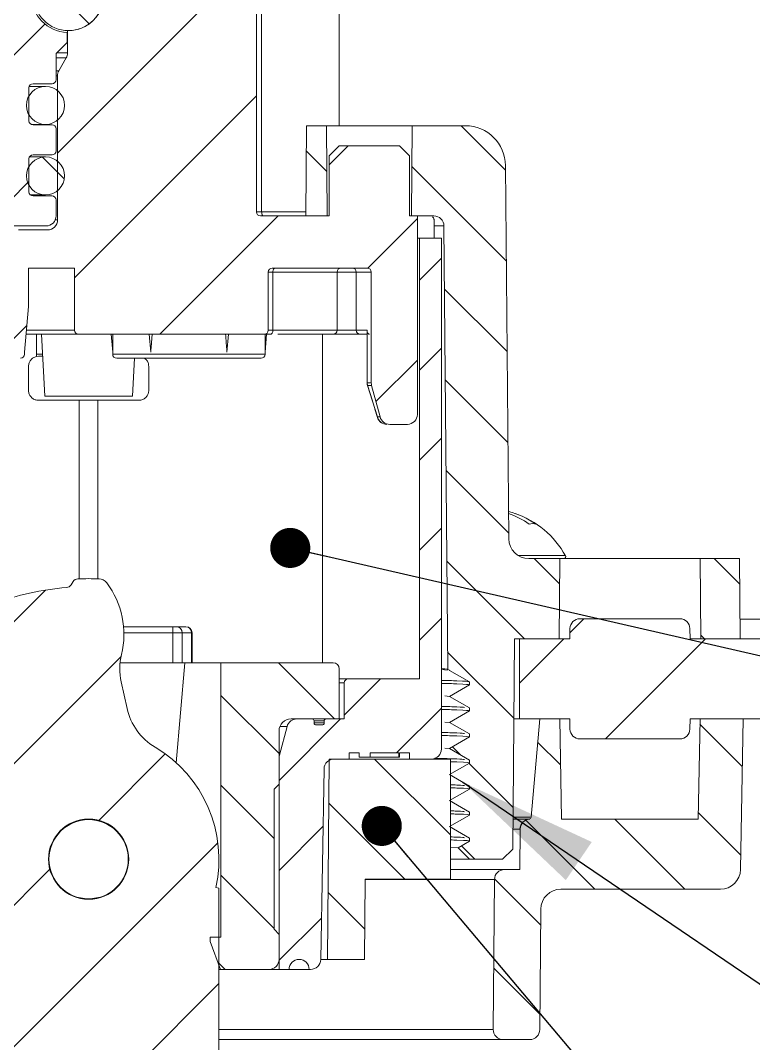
# Model space of a CAD drawing. Extents: x 14808 to 20058, y -13198 to -11680.
# Drawn here: x 16010.3 to 16028.58, y -11797.63 to -11772.1 of the extents above; entities that cross this region are included whole.
import ezdxf

# ---------------------------------------------------------------- set-up
doc = ezdxf.new("R2010")
doc.units = 0
doc.header["$LTSCALE"] = 7
doc.header["$MEASUREMENT"] = 0
doc.layers.get('0').update_dxf_attribs({"color": 2, "linetype": 'CONTINUOUS'})
doc.layers.add('D', color=2, linetype='CONTINUOUS')
doc.styles.add('GHS', font='romans', dxfattribs={"bigfont": 'ghs'})
doc.dimstyles.new('STANDARD$7', dxfattribs={"dimtxt": 3.5, "dimasz": 3, "dimexe": 1, "dimexo": 0.0625, "dimgap": 1, "dimtad": 1, "dimdec": 4, "dimzin": 0, "dimdsep": 46, "dimtxsty": 'GHS', "dimcen": 1, "dimclrt": 2, "dimadec": 0, "dimazin": 0, "dimtfac": 1, "dimtdec": 4, "dimtofl": 0, "dimtmove": 0, "dimatfit": 3, "dimfxl": 1, "dimtolj": 1, "dimtzin": 0, "dimarcsym": 0})
pattern_1 = [(45, (16720.3308, -10026.8604), (-1.767767, 1.767767), [])]
pattern_2 = [(135, (16193.3224, -11136.2953), (-1.122532, -1.122532), [])]

msp = doc.modelspace()

# ---------------------------------------------------------------- hatches: boundary and pattern name
at = {"linetype": 'Continuous', "lineweight": 0}
h = msp.add_hatch(dxfattribs=at)
h.set_pattern_fill('ANSI31', color=2, scale=20, style=0)
h.set_pattern_definition(pattern_1)
edge = h.paths.add_edge_path(flags=0)
edge.add_line((16027, -11789.533), (16032.348, -11789.533))
edge.add_ellipse((16032.348, -11777.033), major_axis=(12.5, 0), ratio=0.999976, start_angle=270, end_angle=359)
edge.add_line((16044.846, -11777.252), (16045.679, -11729.533))
edge.add_line((16045.679, -11729.533), (16044.179, -11729.533))
edge.add_line((16044.179, -11729.533), (16043.347, -11777.217))
edge.add_ellipse((16032.848, -11777.033), major_axis=(-10.5, 0), ratio=0.999976, start_angle=90, end_angle=179, ccw=False)
edge.add_line((16032.848, -11787.533), (16027, -11787.533))
edge.add_line((16027, -11787.533), (16026.996, -11787.279))
edge.add_arc((16026.746, -11787.283), 0.25, 1, 90)
edge.add_line((16026.746, -11787.033), (16024.255, -11787.033))
edge.add_arc((16024.255, -11787.283), 0.25, 90, 179)
edge.add_line((16024.005, -11787.279), (16024, -11787.533))
edge.add_line((16024, -11787.533), (16022.75, -11787.533))
edge.add_line((16022.75, -11787.533), (16022.75, -11789.533))
edge.add_line((16022.75, -11789.533), (16024, -11789.533))
edge.add_line((16024, -11789.533), (16024.005, -11789.788))
edge.add_arc((16024.255, -11789.783), 0.25, 181, 270)
edge.add_line((16024.255, -11790.033), (16026.746, -11790.033))
edge.add_arc((16026.746, -11789.783), 0.25, 270, 359)
edge.add_line((16026.996, -11789.788), (16027, -11789.533))
h = msp.add_hatch(dxfattribs=at)
h.set_pattern_fill('ANSI31', color=2, scale=20, style=0)
h.set_pattern_definition(pattern_1)
edge = h.paths.add_edge_path(flags=0)
edge.add_line((16011.463, -11770.558), (16011.463, -11768.958))
edge.add_arc((16011.3, -11768.768), 0.25, 310.5416, 360)
edge.add_line((16011.55, -11768.768), (16011.55, -11754.533))
edge.add_arc((16008.5, -11754.533), 3.05, 0, 90)
edge.add_ellipse((16008.5, -11754.533), major_axis=(32.821, 0), ratio=0.092929, start_angle=90, end_angle=111.4496)
edge.add_spline(control_points=[(15996.498, -11751.695), (15996.488, -11751.695), (15996.477, -11751.697), (15996.466, -11751.701), (15996.456, -11751.706), (15996.447, -11751.711), (15996.438, -11751.718), (15996.429, -11751.726), (15996.422, -11751.735), (15996.416, -11751.745), (15996.409, -11751.755), (15996.404, -11751.767), (15996.401, -11751.779), (15996.399, -11751.788), (15996.398, -11751.797), (15996.398, -11751.806)], knot_values=[0, 0, 0, 0, 0.000066, 0.000066, 0.000066, 0.000132, 0.000132, 0.000132, 0.000201, 0.000201, 0.000201, 0.000275, 0.000275, 0.000275, 0.00033, 0.00033, 0.00033, 0.00033], weights=[1, 1, 1, 1, 1, 1, 1, 1, 1, 1, 1, 1, 1, 1, 1, 1], degree=3, periodic=0)
edge.add_line((15996.398, -11751.806), (15996.398, -11752.315))
edge.add_spline(control_points=[(15996.398, -11752.315), (15996.398, -11752.325), (15996.397, -11752.336), (15996.394, -11752.346), (15996.391, -11752.359), (15996.386, -11752.371), (15996.379, -11752.382), (15996.373, -11752.392), (15996.365, -11752.401), (15996.356, -11752.408), (15996.348, -11752.415), (15996.339, -11752.421), (15996.329, -11752.425), (15996.319, -11752.429), (15996.308, -11752.432), (15996.298, -11752.432)], knot_values=[0.000333, 0.000333, 0.000333, 0.000333, 0.000398, 0.000398, 0.000398, 0.000477, 0.000477, 0.000477, 0.000547, 0.000547, 0.000547, 0.000612, 0.000612, 0.000612, 0.000677, 0.000677, 0.000677, 0.000677], weights=[1, 1, 1, 1, 1, 1, 1, 1, 1, 1, 1, 1, 1, 1, 1, 1], degree=3, periodic=0)
edge.add_ellipse((16008.5, -11754.533), major_axis=(25.692, 0), ratio=0.092929, start_angle=118.3576, end_angle=120.8046)
edge.add_spline(control_points=[(15995.343, -11752.483), (15995.342, -11752.483), (15995.341, -11752.483), (15995.339, -11752.483), (15995.329, -11752.483), (15995.319, -11752.481), (15995.309, -11752.478), (15995.298, -11752.473), (15995.287, -11752.467), (15995.278, -11752.458), (15995.268, -11752.449), (15995.26, -11752.437), (15995.254, -11752.424), (15995.248, -11752.411), (15995.244, -11752.396), (15995.243, -11752.381), (15995.243, -11752.378), (15995.243, -11752.375), (15995.243, -11752.372)], knot_values=[0, 0, 0, 0, 0.00004, 0.00004, 0.00004, 0.000071, 0.000071, 0.000071, 0.000145, 0.000145, 0.000145, 0.000231, 0.000231, 0.000231, 0.000321, 0.000321, 0.000321, 0.000339, 0.000339, 0.000339, 0.000339], weights=[1, 1, 1, 1, 1, 1, 1, 1, 1, 1, 1, 1, 1, 1, 1, 1, 1, 1, 1], degree=3, periodic=0)
edge.add_line((15995.243, -11752.372), (15995.243, -11751.853))
edge.add_spline(control_points=[(15995.243, -11751.853), (15995.243, -11751.849), (15995.243, -11751.846), (15995.243, -11751.842), (15995.241, -11751.828), (15995.238, -11751.815), (15995.232, -11751.803), (15995.226, -11751.791), (15995.218, -11751.78), (15995.209, -11751.772), (15995.2, -11751.764), (15995.19, -11751.758), (15995.18, -11751.754), (15995.17, -11751.75), (15995.159, -11751.748), (15995.149, -11751.747), (15995.147, -11751.747), (15995.145, -11751.747), (15995.143, -11751.747)], knot_values=[0.000335, 0.000335, 0.000335, 0.000335, 0.000357, 0.000357, 0.000357, 0.000439, 0.000439, 0.000439, 0.000515, 0.000515, 0.000515, 0.000584, 0.000584, 0.000584, 0.000648, 0.000648, 0.000648, 0.000659, 0.000659, 0.000659, 0.000659], weights=[1, 1, 1, 1, 1, 1, 1, 1, 1, 1, 1, 1, 1, 1, 1, 1, 1, 1, 1], degree=3, periodic=0)
edge.add_ellipse((16008.5, -11754.533), major_axis=(32.821, 0), ratio=0.092929, start_angle=114.0162, end_angle=115.5612)
edge.add_spline(control_points=[(15994.339, -11751.782), (15994.328, -11751.782), (15994.318, -11751.785), (15994.308, -11751.789), (15994.298, -11751.793), (15994.288, -11751.799), (15994.28, -11751.806), (15994.271, -11751.813), (15994.264, -11751.822), (15994.258, -11751.832), (15994.251, -11751.843), (15994.246, -11751.855), (15994.243, -11751.867), (15994.24, -11751.877), (15994.239, -11751.887), (15994.239, -11751.898)], knot_values=[0, 0, 0, 0, 0.000065, 0.000065, 0.000065, 0.000129, 0.000129, 0.000129, 0.000198, 0.000198, 0.000198, 0.000274, 0.000274, 0.000274, 0.000337, 0.000337, 0.000337, 0.000337], weights=[1, 1, 1, 1, 1, 1, 1, 1, 1, 1, 1, 1, 1, 1, 1, 1], degree=3, periodic=0)
edge.add_line((15994.239, -11751.898), (15994.239, -11752.428))
edge.add_spline(control_points=[(15994.239, -11752.428), (15994.239, -11752.441), (15994.237, -11752.454), (15994.234, -11752.466), (15994.23, -11752.479), (15994.224, -11752.492), (15994.217, -11752.503), (15994.211, -11752.513), (15994.203, -11752.522), (15994.195, -11752.529), (15994.187, -11752.536), (15994.178, -11752.542), (15994.169, -11752.546), (15994.159, -11752.55), (15994.149, -11752.553), (15994.138, -11752.554)], knot_values=[0.000341, 0.000341, 0.000341, 0.000341, 0.000418, 0.000418, 0.000418, 0.000501, 0.000501, 0.000501, 0.000571, 0.000571, 0.000571, 0.000634, 0.000634, 0.000634, 0.000697, 0.000697, 0.000697, 0.000697], weights=[1, 1, 1, 1, 1, 1, 1, 1, 1, 1, 1, 1, 1, 1, 1, 1], degree=3, periodic=0)
edge.add_ellipse((16008.5, -11754.533), major_axis=(25.692, 0), ratio=0.092929, start_angle=123.9882, end_angle=126.5954)
edge.add_spline(control_points=[(15993.184, -11752.617), (15993.179, -11752.617), (15993.173, -11752.617), (15993.168, -11752.616), (15993.158, -11752.615), (15993.147, -11752.611), (15993.138, -11752.606), (15993.129, -11752.601), (15993.121, -11752.594), (15993.114, -11752.586), (15993.106, -11752.577), (15993.099, -11752.566), (15993.094, -11752.554), (15993.088, -11752.539), (15993.084, -11752.522), (15993.084, -11752.505), (15993.084, -11752.504), (15993.084, -11752.502), (15993.084, -11752.5)], knot_values=[0, 0, 0, 0, 0.000033, 0.000033, 0.000033, 0.000096, 0.000096, 0.000096, 0.000159, 0.000159, 0.000159, 0.000235, 0.000235, 0.000235, 0.000337, 0.000337, 0.000337, 0.000348, 0.000348, 0.000348, 0.000348], weights=[1, 1, 1, 1, 1, 1, 1, 1, 1, 1, 1, 1, 1, 1, 1, 1, 1, 1, 1], degree=3, periodic=0)
edge.add_line((15993.084, -11752.5), (15993.084, -11751.955))
edge.add_spline(control_points=[(15993.084, -11751.955), (15993.084, -11751.951), (15993.084, -11751.948), (15993.083, -11751.945), (15993.082, -11751.93), (15993.079, -11751.916), (15993.072, -11751.902), (15993.066, -11751.89), (15993.058, -11751.879), (15993.048, -11751.869), (15993.039, -11751.862), (15993.029, -11751.855), (15993.018, -11751.851), (15993.008, -11751.848), (15992.998, -11751.846), (15992.987, -11751.846), (15992.986, -11751.846), (15992.985, -11751.846), (15992.983, -11751.846)], knot_values=[0.000343, 0.000343, 0.000343, 0.000343, 0.000362, 0.000362, 0.000362, 0.000451, 0.000451, 0.000451, 0.000533, 0.000533, 0.000533, 0.000603, 0.000603, 0.000603, 0.000639, 0.000639, 0.000639, 0.000674, 0.000674, 0.000674, 0.000674], weights=[1, 1, 1, 1, 1, 1, 1, 1, 1, 1, 1, 1, 1, 1, 1, 1, 1, 1, 1], degree=3, periodic=0)
edge.add_ellipse((16008.5, -11754.533), major_axis=(32.821, 0), ratio=0.092929, start_angle=118.2154, end_angle=119.5167)
edge.add_spline(control_points=[(15992.33, -11751.879), (15992.304, -11751.881), (15992.278, -11751.887), (15992.253, -11751.897), (15992.229, -11751.908), (15992.206, -11751.922), (15992.186, -11751.939), (15992.165, -11751.958), (15992.146, -11751.98), (15992.131, -11752.004), (15992.113, -11752.032), (15992.1, -11752.062), (15992.092, -11752.093), (15992.084, -11752.123), (15992.079, -11752.155), (15992.079, -11752.186)], knot_values=[0, 0, 0, 0, 0.000159, 0.000159, 0.000159, 0.000317, 0.000317, 0.000317, 0.000487, 0.000487, 0.000487, 0.000681, 0.000681, 0.000681, 0.000868, 0.000868, 0.000868, 0.000868], weights=[1, 1, 1, 1, 1, 1, 1, 1, 1, 1, 1, 1, 1, 1, 1, 1], degree=3, periodic=0)
edge.add_line((15992.079, -11752.186), (15992.079, -11753.677))
edge.add_ellipse((16006.869, -11754.533), major_axis=(-17.449, 0), ratio=0.092522, start_angle=264.966, end_angle=327.9523, ccw=False)
edge.add_arc((16008.401, -11754.533), 1.608, -9.6474, 90.0309, ccw=False)
edge.add_line((16009.986, -11754.803), (16010.025, -11777.233))
edge.add_line((16010.025, -11777.233), (16010.938, -11777.233))
edge.add_arc((16010.938, -11776.983), 0.25, 270, 360)
edge.add_line((16011.188, -11776.983), (16011.188, -11776.583))
edge.add_arc((16011.088, -11776.583), 0.1, 0, 90)
edge.add_line((16011.088, -11776.483), (16010.613, -11776.483))
edge.add_arc((16010.613, -11776.383), 0.1, 180, 270, ccw=False)
edge.add_line((16010.513, -11776.383), (16010.513, -11775.558))
edge.add_arc((16010.613, -11775.558), 0.1, 90, 180, ccw=False)
edge.add_line((16010.613, -11775.458), (16011.088, -11775.458))
edge.add_arc((16011.088, -11775.358), 0.1, 270, 360)
edge.add_line((16011.188, -11775.358), (16011.188, -11774.808))
edge.add_arc((16011.088, -11774.808), 0.1, 0, 90)
edge.add_line((16011.088, -11774.708), (16010.613, -11774.708))
edge.add_arc((16010.613, -11774.608), 0.1, 180, 270, ccw=False)
edge.add_line((16010.513, -11774.608), (16010.513, -11773.783))
edge.add_arc((16010.613, -11773.783), 0.1, 90, 180, ccw=False)
edge.add_line((16010.613, -11773.683), (16011.088, -11773.683))
edge.add_arc((16011.088, -11773.583), 0.1, 270, 360)
edge.add_line((16011.188, -11773.583), (16011.188, -11772.933))
edge.add_line((16011.188, -11772.933), (16011.463, -11772.658))
edge.add_line((16011.463, -11772.658), (16011.463, -11772.408))
edge.add_arc((16011.501, -11771.483), 0.926, 92.3705, 267.6295, ccw=False)
h = msp.add_hatch(dxfattribs=at)
h.set_pattern_fill('ANSI31', color=2, scale=20, style=0)
h.set_pattern_definition(pattern_1)
edge = h.paths.add_edge_path(flags=0)
edge.add_line((16010.975, -11777.333), (16010.25, -11777.333))
edge.add_arc((16010.25, -11777.583), 0.25, 90, 180)
edge.add_line((16010, -11777.583), (16010, -11780.433))
edge.add_arc((16010.1, -11780.433), 0.1, 180, 270)
edge.add_line((16010.1, -11780.533), (16010.3, -11780.533))
edge.add_arc((16010.3, -11780.433), 0.1, 270, 360)
edge.add_line((16010.4, -11780.433), (16010.4, -11780.383))
edge.add_line((16010.4, -11780.383), (16010.5, -11779.24))
edge.add_line((16010.5, -11779.24), (16010.5, -11778.283))
edge.add_line((16010.5, -11778.283), (16011.65, -11778.283))
edge.add_line((16011.65, -11778.283), (16011.65, -11779.833))
edge.add_arc((16011.75, -11779.833), 0.1, 180, 270)
edge.add_line((16011.75, -11779.933), (16016.38, -11779.933))
edge.add_arc((16016.38, -11779.833), 0.1, 270, 360)
edge.add_line((16016.48, -11779.833), (16016.48, -11778.383))
edge.add_arc((16016.58, -11778.383), 0.1, 90, 180, ccw=False)
edge.add_line((16016.58, -11778.283), (16018.95, -11778.283))
edge.add_arc((16018.95, -11778.383), 0.1, 0, 90, ccw=False)
edge.add_line((16019.05, -11778.383), (16019.05, -11781.15))
edge.add_arc((16019.3, -11781.15), 0.25, 180, 195)
edge.add_line((16019.059, -11781.215), (16019.269, -11781.998))
edge.add_arc((16019.51, -11781.933), 0.25, 195, 270)
edge.add_line((16019.51, -11782.183), (16019.951, -11782.183))
edge.add_arc((16019.95, -11781.933), 0.25, 270.0616, 360)
edge.add_line((16020.2, -11781.933), (16020.2, -11776.983))
edge.add_line((16020.2, -11776.983), (16020, -11776.983))
edge.add_line((16020, -11776.983), (16020, -11775.483))
edge.add_line((16020, -11775.483), (16019.75, -11775.233))
edge.add_line((16019.75, -11775.233), (16018.25, -11775.233))
edge.add_line((16018.25, -11775.233), (16018, -11775.483))
edge.add_line((16018, -11775.483), (16018, -11776.983))
edge.add_line((16018, -11776.983), (16016.287, -11776.983))
edge.add_arc((16016.287, -11776.883), 0.1, 180, 270, ccw=False)
edge.add_line((16016.187, -11776.883), (16016.187, -11769.733))
edge.add_arc((16015.937, -11769.733), 0.25, 0, 90)
edge.add_line((16015.937, -11769.483), (16011.725, -11769.483))
edge.add_arc((16011.725, -11769.733), 0.25, 90, 180)
edge.add_line((16011.475, -11769.733), (16011.475, -11770.609))
edge.add_arc((16011.5, -11771.483), 0.875, -91.6372, 91.6372, ccw=False)
edge.add_line((16011.475, -11772.358), (16011.475, -11772.916))
edge.add_arc((16011.225, -11772.916), 0.25, 330, 360, ccw=False)
edge.add_line((16011.442, -11773.041), (16011.259, -11773.358))
edge.add_arc((16011.475, -11773.483), 0.25, 150, 180)
edge.add_line((16011.225, -11773.483), (16011.225, -11777.083))
edge.add_arc((16010.975, -11777.083), 0.25, 270, 360, ccw=False)
h = msp.add_hatch(dxfattribs=at)
h.set_pattern_fill('ANSI31', color=2, scale=0.5, angle=90, style=0)
h.set_pattern_definition(pattern_2)
edge = h.paths.add_edge_path(flags=0)
edge.add_arc((16011.5, -11771.483), 0.875, 0, 360)
h = msp.add_hatch(dxfattribs=at)
h.set_pattern_fill('ANSI31', scale=0.5, angle=90, style=0)
h.set_pattern_definition(pattern_2)
h.paths.add_polyline_path([(16017.433, -11774.733), (16017.414, -11776.983), (16017.95, -11776.983), (16017.931, -11774.733)], flags=0)
h = msp.add_hatch(dxfattribs=at)
h.set_pattern_fill('ANSI31', color=2, scale=0.5, angle=90, style=0)
h.set_pattern_definition(pattern_2)
edge = h.paths.add_edge_path(flags=0)
edge.add_line((16021.002, -11790.271), (16021.5, -11790.558))
edge.add_line((16021.5, -11790.558), (16021.5, -11790.633))
edge.add_line((16021.5, -11790.633), (16021.002, -11790.921))
edge.add_line((16021.002, -11790.921), (16021.5, -11791.208))
edge.add_line((16021.5, -11791.208), (16021.5, -11791.283))
edge.add_line((16021.5, -11791.283), (16021.002, -11791.571))
edge.add_line((16021.002, -11791.571), (16021.5, -11791.858))
edge.add_line((16021.5, -11791.858), (16021.5, -11791.933))
edge.add_line((16021.5, -11791.933), (16021.002, -11792.221))
edge.add_line((16021.002, -11792.221), (16021.5, -11792.508))
edge.add_line((16021.5, -11792.508), (16021.5, -11792.583))
edge.add_line((16021.5, -11792.583), (16021.215, -11792.748))
edge.add_line((16021.215, -11792.748), (16021.5, -11793.033))
edge.add_line((16021.5, -11793.033), (16022.325, -11793.033))
edge.add_line((16022.325, -11793.033), (16022.58, -11792.783))
edge.add_line((16022.58, -11792.783), (16022.625, -11787.533))
edge.add_line((16022.625, -11787.533), (16023.733, -11787.533))
edge.add_line((16023.733, -11787.533), (16023.75, -11785.533))
edge.add_line((16023.75, -11785.533), (16022.979, -11785.533))
edge.add_arc((16022.979, -11785.033), 0.5, 180.5, 270, ccw=False)
edge.add_line((16022.479, -11785.038), (16022.397, -11775.725))
edge.add_arc((16021.397, -11775.733), 1, 0.5, 90)
edge.add_line((16021.397, -11774.733), (16020.07, -11774.733))
edge.add_line((16020.07, -11774.733), (16020.05, -11776.983))
edge.add_line((16020.05, -11776.983), (16020.613, -11776.983))
edge.add_arc((16020.613, -11777.233), 0.25, 0.5, 90, ccw=False)
edge.add_line((16020.863, -11777.231), (16020.959, -11788.296))
edge.add_line((16020.959, -11788.296), (16021, -11788.32))
edge.add_line((16021, -11788.32), (16021.002, -11788.321))
edge.add_line((16021.002, -11788.321), (16021.5, -11788.608))
edge.add_line((16021.5, -11788.608), (16021.5, -11788.683))
edge.add_line((16021.5, -11788.683), (16021.002, -11788.971))
edge.add_line((16021.002, -11788.971), (16021.5, -11789.258))
edge.add_line((16021.5, -11789.258), (16021.5, -11789.333))
edge.add_line((16021.5, -11789.333), (16021.002, -11789.621))
edge.add_line((16021.002, -11789.621), (16021.5, -11789.908))
edge.add_line((16021.5, -11789.908), (16021.5, -11789.983))
edge.add_line((16021.5, -11789.983), (16021.002, -11790.271))
h = msp.add_hatch(dxfattribs=at)
h.set_pattern_fill('ANSI31', scale=0.5, angle=90, style=0)
h.set_pattern_definition(pattern_2)
edge = h.paths.add_edge_path(flags=0)
edge.add_arc((16010.925, -11775.983), 0.475, 0, 360)
h = msp.add_hatch(dxfattribs=at)
h.set_pattern_fill('ANSI31', color=2, scale=0.5, style=0)
h.set_pattern_definition([(45, (16193.3224, -11136.2953), (-1.122532, 1.122532), [])])
edge = h.paths.add_edge_path(flags=0)
edge.add_line((16016.75, -11790.499), (16016.75, -11795.783))
edge.add_line((16016.75, -11795.783), (16017, -11795.783))
edge.add_arc((16017.25, -11795.783), 0.25, 0, 180, ccw=False)
edge.add_line((16017.5, -11795.783), (16017.538, -11795.783))
edge.add_arc((16017.538, -11795.533), 0.25, 270, 359)
edge.add_line((16017.788, -11795.538), (16017.871, -11790.779))
edge.add_arc((16018.121, -11790.783), 0.25, 90, 179, ccw=False)
edge.add_line((16018.121, -11790.533), (16018.5, -11790.533))
edge.add_line((16018.5, -11790.533), (16018.5, -11790.383))
edge.add_line((16018.5, -11790.383), (16018.75, -11790.383))
edge.add_line((16018.75, -11790.383), (16018.75, -11790.483))
edge.add_line((16018.75, -11790.483), (16019.02, -11790.483))
edge.add_line((16019.02, -11790.483), (16019.02, -11790.383))
edge.add_line((16019.02, -11790.383), (16019.736, -11790.383))
edge.add_line((16019.736, -11790.383), (16019.736, -11790.483))
edge.add_line((16019.736, -11790.483), (16019.75, -11790.483))
edge.add_line((16019.75, -11790.483), (16019.75, -11790.383))
edge.add_line((16019.75, -11790.383), (16020, -11790.383))
edge.add_line((16020, -11790.383), (16020, -11790.533))
edge.add_line((16020, -11790.533), (16020.55, -11790.533))
edge.add_arc((16020.55, -11790.283), 0.25, 270, 360)
edge.add_line((16020.8, -11790.283), (16020.8, -11777.533))
edge.add_line((16020.8, -11777.533), (16020.25, -11777.533))
edge.add_line((16020.25, -11777.533), (16020.25, -11788.533))
edge.add_line((16020.25, -11788.533), (16018.475, -11788.533))
edge.add_arc((16018.475, -11788.633), 0.1, 90, 180)
edge.add_line((16018.375, -11788.633), (16018.375, -11789.533))
edge.add_line((16018.375, -11789.533), (16017.925, -11789.533))
edge.add_arc((16017.925, -11789.583), 0.05, 90, 180)
edge.add_line((16017.875, -11789.583), (16017.875, -11789.633))
edge.add_arc((16017.825, -11789.633), 0.05, 270, 360, ccw=False)
edge.add_line((16017.825, -11789.683), (16017.675, -11789.683))
edge.add_arc((16017.675, -11789.633), 0.05, 180, 270, ccw=False)
edge.add_line((16017.625, -11789.633), (16017.625, -11789.583))
edge.add_arc((16017.575, -11789.583), 0.05, 0, 90)
edge.add_line((16017.575, -11789.533), (16017.192, -11789.533))
edge.add_arc((16017.192, -11789.783), 0.25, 90, 165)
edge.add_line((16016.951, -11789.719), (16016.759, -11790.435))
edge.add_arc((16017, -11790.499), 0.25, 165, 180)
h = msp.add_hatch(dxfattribs=at)
h.set_pattern_fill('ANSI31', color=2, scale=0.5, angle=90, style=0)
h.set_pattern_definition(pattern_2)
h.paths.add_polyline_path([(16027.268, -11787.533), (16028.25, -11787.533), (16028.233, -11785.533), (16027.25, -11785.533)], flags=0)
h = msp.add_hatch(dxfattribs=at)
h.set_pattern_fill('ANSI31', color=2, scale=20, style=0)
h.set_pattern_definition(pattern_1)
edge = h.paths.add_edge_path(flags=0)
edge.add_line((16009.871, -11798.413), (16009.53, -11798.754))
edge.add_arc((16009.6, -11798.825), 0.1, 135, 180)
edge.add_line((16009.5, -11798.825), (16009.5, -11799.183))
edge.add_arc((16009.6, -11799.183), 0.1, 180, 270)
edge.add_line((16009.6, -11799.283), (16009.75, -11799.283))
edge.add_line((16009.75, -11799.283), (16009.75, -11805.033))
edge.add_arc((16010, -11805.033), 0.25, 180, 270)
edge.add_line((16010, -11805.283), (16010.875, -11805.283))
edge.add_line((16010.875, -11805.283), (16011.175, -11804.164))
edge.add_line((16011.175, -11804.164), (16011.175, -11799.572))
edge.add_arc((16011.675, -11799.572), 0.5, 120, 180, ccw=False)
edge.add_line((16011.425, -11799.139), (16011.75, -11798.951))
edge.add_arc((16012, -11799.384), 0.5, 60, 120, ccw=False)
edge.add_line((16012.25, -11798.951), (16012.575, -11799.139))
edge.add_arc((16012.325, -11799.572), 0.5, 0, 60, ccw=False)
edge.add_line((16012.825, -11799.572), (16012.825, -11804.164))
edge.add_line((16012.825, -11804.164), (16013.125, -11805.283))
edge.add_line((16013.125, -11805.283), (16014, -11805.283))
edge.add_arc((16014, -11805.033), 0.25, 270, 360)
edge.add_line((16014.25, -11805.033), (16014.25, -11799.283))
edge.add_line((16014.25, -11799.283), (16015.1, -11799.283))
edge.add_arc((16015.1, -11799.133), 0.15, 270, 360)
edge.add_line((16015.25, -11799.133), (16015.25, -11793.754))
edge.add_line((16015.25, -11793.754), (16015.173, -11793.737))
edge.add_arc((16012, -11793.033), 3.25, 347.501, 419.3264)
edge.add_arc((16014.424, -11788.948), 1.5, 192.5, 239.3264, ccw=False)
edge.add_line((16012.959, -11789.273), (16012.812, -11788.609))
edge.add_arc((16014.276, -11788.284), 1.5, 166.2084, 192.5, ccw=False)
edge.add_arc((16010.756, -11787.42), 2.125, 346.2084, 397.1243)
edge.add_arc((16012.251, -11786.288), 0.25, 37.1243, 87.8735)
edge.add_arc((16012, -11793.033), 7, 87.8735, 92.1937)
edge.add_arc((16011.738, -11786.188), 0.15, 92.1937, 147.5)
edge.add_line((16011.612, -11786.108), (16011.561, -11786.187))
edge.add_arc((16011.435, -11786.106), 0.15, 274.6687, 327.5, ccw=False)
edge.add_arc((16012, -11793.033), 6.8, 94.6687, 110.3313)
edge.add_arc((16009.586, -11786.516), 0.15, 237.5, 290.3313, ccw=False)
edge.add_line((16009.505, -11786.643), (16009.426, -11786.592))
edge.add_arc((16009.345, -11786.719), 0.15, 57.5, 112.8063)
edge.add_arc((16012, -11793.033), 7, 112.8063, 117.1265)
edge.add_arc((16008.923, -11787.026), 0.25, 117.1265, 167.8757)
edge.add_arc((16010.756, -11787.42), 2.125, 167.8757, 218.7916)
edge.add_arc((16007.93, -11789.691), 1.5, 12.5, 38.7916, ccw=False)
edge.add_line((16009.395, -11789.366), (16009.542, -11790.03))
edge.add_arc((16008.078, -11790.355), 1.5, -34.3264, 12.5, ccw=False)
edge.add_arc((16012, -11793.033), 3.25, 145.6736, 220.721)
edge.add_arc((16008.4, -11796.132), 1.5, 0, 40.721, ccw=False)
edge.add_line((16009.9, -11796.132), (16009.9, -11798.342))
edge.add_arc((16009.8, -11798.342), 0.1, 315, 360, ccw=False)
edge = h.paths.add_edge_path(flags=0)
edge.add_arc((16012, -11793.033), 1, 0, 360)
h = msp.add_hatch(dxfattribs=at)
h.set_pattern_fill('ANSI31', color=2, scale=0.5, angle=90, style=0)
h.set_pattern_definition(pattern_2)
edge = h.paths.add_edge_path(flags=0)
edge.add_line((16015.034, -11795.09), (16015.286, -11795.783))
edge.add_line((16015.286, -11795.783), (16016.5, -11795.783))
edge.add_arc((16016.5, -11795.533), 0.25, 270, 360)
edge.add_line((16016.75, -11795.533), (16016.75, -11794.908))
edge.add_line((16016.75, -11794.908), (16016.625, -11794.783))
edge.add_line((16016.625, -11794.783), (16016.625, -11791.283))
edge.add_line((16016.625, -11791.283), (16016.75, -11791.158))
edge.add_line((16016.75, -11791.158), (16016.75, -11789.833))
edge.add_arc((16017.05, -11789.833), 0.3, 90, 180, ccw=False)
edge.add_line((16017.05, -11789.533), (16018.25, -11789.533))
edge.add_line((16018.25, -11789.533), (16018.25, -11788.283))
edge.add_arc((16018.1, -11788.283), 0.15, 0, 90)
edge.add_line((16018.1, -11788.133), (16015.3, -11788.133))
edge.add_line((16015.3, -11788.133), (16015.3, -11794.982))
edge.add_line((16015.3, -11794.982), (16015.034, -11794.982))
edge.add_line((16015.034, -11794.982), (16015.034, -11795.09))
h = msp.add_hatch(dxfattribs=at)
h.set_pattern_fill('ANSI31', color=2, scale=0.5, angle=90, style=0)
h.set_pattern_definition(pattern_2)
edge = h.paths.add_edge_path(flags=0)
edge.add_line((16027.25, -11789.533), (16027.207, -11792.033))
edge.add_line((16027.207, -11792.033), (16023.794, -11792.033))
edge.add_line((16023.794, -11792.033), (16023.75, -11789.533))
edge.add_line((16023.75, -11789.533), (16023.25, -11789.533))
edge.add_line((16023.25, -11789.533), (16023.036, -11791.988))
edge.add_arc((16022.986, -11791.983), 0.05, 275.2881, 355, ccw=False)
edge.add_arc((16023.014, -11792.282), 0.25, 95.2881, 179.5)
edge.add_line((16022.764, -11792.28), (16022.755, -11793.292))
edge.add_line((16022.755, -11793.292), (16022.373, -11793.292))
edge.add_arc((16022.373, -11793.542), 0.25, 90, 179.5)
edge.add_line((16022.123, -11793.54), (16022.091, -11797.281))
edge.add_arc((16022.341, -11797.283), 0.25, 179.5, 270)
edge.add_line((16022.341, -11797.533), (16023.003, -11797.533))
edge.add_arc((16023.003, -11797.283), 0.25, 270, 359.5)
edge.add_line((16023.253, -11797.286), (16023.279, -11794.279))
edge.add_arc((16023.779, -11794.283), 0.5, 90, 179.5, ccw=False)
edge.add_line((16023.779, -11793.783), (16027.759, -11793.783))
edge.add_arc((16027.759, -11793.283), 0.5, 270, 359)
edge.add_line((16028.259, -11793.292), (16028.325, -11789.533))
edge.add_line((16028.325, -11789.533), (16027.25, -11789.533))
h = msp.add_hatch(dxfattribs=at)
h.set_pattern_fill('ANSI31', color=2, scale=0.5, angle=90, style=0)
h.set_pattern_definition(pattern_2)
h.paths.add_polyline_path([(16018, -11790.533), (16017.957, -11795.533), (16018.883, -11795.533), (16018.9, -11793.533), (16021.025, -11793.533), (16021.025, -11790.533)], flags=0)

# ---------------------------------------------------------------- linework, layer by layer
at = {"color": 7, "linetype": 'Continuous', "lineweight": 15}
for p, q in [((16016.187, -11769.733), (16016.187, -11776.883)), ((16016.316, -11769.733), (16016.316, -11776.883)), ((16018.25, -11774.733), (16018.25, -11769.733)), ((16011.475, -11772.916), (16011.475, -11772.358)), ((16011.463, -11772.408), (16011.463, -11772.658)), ((16011.463, -11772.658), (16011.188, -11772.933)), ((16011.188, -11772.933), (16011.188, -11773.583)), ((16011.259, -11773.358), (16011.442, -11773.041)), ((16011.225, -11777.083), (16011.225, -11773.483)), ((16010.513, -11773.783), (16010.513, -11774.608)), ((16010.925, -11773.749), (16010.519, -11773.749)), ((16011.088, -11773.683), (16010.613, -11773.683)), ((16010.571, -11774.699), (16010.925, -11774.699)), ((16010.613, -11774.708), (16011.088, -11774.708)), ((16011.188, -11774.808), (16011.188, -11775.358)), ((16017.414, -11776.983), (16017.433, -11774.733)), ((16017.433, -11774.733), (16017.931, -11774.733)), ((16017.931, -11774.733), (16017.95, -11776.983)), ((16020.07, -11774.733), (16017.931, -11774.733)), ((16020.05, -11776.983), (16020.07, -11774.733)), ((16020.07, -11774.733), (16021.397, -11774.733)), ((16018.25, -11775.233), (16018, -11775.483)), ((16018.25, -11775.233), (16019.75, -11775.233)), ((16020, -11775.483), (16019.75, -11775.233)), ((16010.513, -11775.558), (16010.513, -11776.383)), ((16010.925, -11775.508), (16010.526, -11775.508)), ((16011.088, -11775.458), (16010.613, -11775.458)), ((16018, -11775.483), (16018, -11776.983)), ((16020, -11776.983), (16020, -11775.483)), ((16022.397, -11775.725), (16022.479, -11785.038)), ((16010.547, -11776.458), (16010.925, -11776.458)), ((16010.613, -11776.483), (16011.088, -11776.483)), ((16011.188, -11776.583), (16011.188, -11776.983)), ((16016.316, -11776.883), (16016.187, -11776.883)), ((16016.287, -11776.983), (16018, -11776.983)), ((16017.414, -11776.983), (16017.95, -11776.983)), ((16020, -11776.983), (16020.2, -11776.983)), ((16020.05, -11776.983), (16020.613, -11776.983)), ((16020.2, -11781.933), (16020.2, -11776.983)), ((16020.617, -11777.533), (16020.617, -11777.083)), ((16020.959, -11788.296), (16020.863, -11777.231)), ((16010.938, -11777.233), (16010.025, -11777.233)), ((16010.25, -11777.333), (16010.975, -11777.333)), ((16020.2, -11777.533), (16020.25, -11777.533)), ((16020.25, -11788.533), (16020.25, -11777.533)), ((16020.8, -11777.533), (16020.25, -11777.533)), ((16020.8, -11790.283), (16020.8, -11777.533)), ((16010.5, -11778.283), (16011.65, -11778.283)), ((16010.5, -11779.24), (16010.5, -11778.283)), ((16011.65, -11779.833), (16011.65, -11778.283)), ((16016.48, -11778.383), (16016.48, -11779.833)), ((16016.48, -11778.383), (16016.596, -11778.383)), ((16016.58, -11778.283), (16018.95, -11778.283)), ((16016.596, -11778.383), (16016.596, -11779.833)), ((16018.201, -11778.383), (16016.596, -11778.383)), ((16018.201, -11779.833), (16018.201, -11778.383)), ((16018.201, -11778.383), (16018.675, -11778.383)), ((16018.675, -11779.833), (16018.675, -11778.383)), ((16018.675, -11778.383), (16019.05, -11778.383)), ((16019.05, -11781.15), (16019.05, -11778.383)), ((16010.4, -11780.383), (16010.5, -11779.24)), ((16010.7, -11779.933), (16010.7, -11780.488)), ((16010.908, -11781.483), (16010.826, -11779.933)), ((16011.75, -11779.933), (16016.38, -11779.933)), ((16012.561, -11779.933), (16012.6, -11780.383)), ((16013.511, -11779.933), (16013.55, -11780.383)), ((16015.45, -11780.383), (16015.49, -11779.933)), ((16016.4, -11780.383), (16016.44, -11779.933)), ((16016.596, -11779.833), (16016.48, -11779.833)), ((16018.201, -11779.833), (16016.596, -11779.833)), ((16018.675, -11779.833), (16018.201, -11779.833)), ((16018.95, -11779.833), (16018.675, -11779.833)), ((16018.932, -11779.933), (16018.77, -11779.933)), ((16018.947, -11779.833), (16018.947, -11781.15)), ((16018.95, -11781.15), (16018.95, -11779.833)), ((16010.4, -11780.433), (16010.4, -11780.383)), ((16010.7, -11780.433), (16010.853, -11780.433)), ((16010.7, -11780.488), (16010.75, -11780.483)), ((16010.75, -11780.483), (16010.855, -11780.483)), ((16012.6, -11780.383), (16012.6, -11780.433)), ((16013.143, -11780.533), (16013.093, -11781.483)), ((16016.4, -11780.433), (16016.4, -11780.383)), ((16010.5, -11780.733), (16010.5, -11781.333)), ((16013.5, -11780.733), (16013.5, -11781.333)), ((16018.95, -11781.15), (16018.947, -11781.15)), ((16018.959, -11781.215), (16018.95, -11781.15)), ((16019.05, -11781.15), (16018.95, -11781.15)), ((16018.959, -11781.215), (16019.059, -11781.215)), ((16019.202, -11781.998), (16018.959, -11781.215)), ((16018.962, -11781.232), (16019.078, -11781.597)), ((16019.269, -11781.998), (16019.059, -11781.215)), ((16013.093, -11781.483), (16010.908, -11781.483)), ((16010.75, -11781.583), (16011.768, -11781.583)), ((16011.768, -11781.583), (16011.768, -11786.037)), ((16011.768, -11781.583), (16012.233, -11781.583)), ((16012.233, -11786.037), (16012.233, -11781.583)), ((16012.233, -11781.583), (16013.25, -11781.583)), ((16019.142, -11781.805), (16019.207, -11782.014)), ((16019.269, -11781.998), (16019.202, -11781.998)), ((16019.511, -11782.183), (16019.951, -11782.183)), ((16022.979, -11785.533), (16023.75, -11785.533)), ((16023.75, -11785.533), (16023.733, -11787.533)), ((16023.75, -11785.533), (16027.25, -11785.533)), ((16027.268, -11787.533), (16027.25, -11785.533)), ((16027.25, -11785.533), (16028.233, -11785.533)), ((16028.25, -11787.533), (16028.233, -11785.533)), ((16011.612, -11786.108), (16011.561, -11786.187)), ((16024.255, -11787.033), (16026.746, -11787.033)), ((16014.1, -11787.233), (16012.873, -11787.233)), ((16014.1, -11787.383), (16014.1, -11787.233)), ((16014.1, -11787.383), (16014.1, -11788.133)), ((16014.335, -11787.383), (16014.1, -11787.383)), ((16014.423, -11787.233), (16014.194, -11787.233)), ((16014.564, -11787.383), (16014.335, -11787.383)), ((16014.429, -11787.233), (16014.423, -11787.233)), ((16014.579, -11788.133), (16014.579, -11787.383)), ((16024.005, -11787.279), (16024, -11787.533)), ((16027, -11787.533), (16026.996, -11787.279)), ((16022.625, -11787.533), (16022.58, -11792.783)), ((16022.625, -11787.533), (16023.733, -11787.533)), ((16022.75, -11789.533), (16022.75, -11787.533)), ((16024, -11787.533), (16022.75, -11787.533)), ((16032.848, -11787.533), (16027, -11787.533)), ((16027.268, -11787.533), (16028.25, -11787.533)), ((16012.784, -11788.133), (16014.4, -11788.133)), ((16014.4, -11788.133), (16014.182, -11790.625)), ((16014.4, -11788.133), (16015.3, -11788.133)), ((16015.3, -11794.982), (16015.3, -11788.133)), ((16018.1, -11788.133), (16015.3, -11788.133)), ((16018.25, -11789.533), (16018.25, -11788.283)), ((16021, -11788.32), (16020.959, -11788.296)), ((16021.002, -11788.321), (16021, -11788.32)), ((16021.5, -11788.608), (16021.002, -11788.321)), ((16012.959, -11789.273), (16012.812, -11788.609)), ((16018.375, -11789.533), (16018.375, -11788.633)), ((16020.25, -11788.533), (16018.475, -11788.533)), ((16021.002, -11788.971), (16021.5, -11788.683)), ((16021.5, -11788.683), (16021.5, -11788.608)), ((16021.002, -11788.971), (16020.881, -11788.96)), ((16021.5, -11789.258), (16021.002, -11788.971)), ((16021.002, -11789.621), (16021.5, -11789.333)), ((16021.5, -11789.333), (16021.5, -11789.258)), ((16016.759, -11790.435), (16016.951, -11789.719)), ((16017.05, -11789.533), (16018.25, -11789.533)), ((16017.575, -11789.533), (16017.192, -11789.533)), ((16017.625, -11789.633), (16017.625, -11789.583)), ((16017.675, -11789.683), (16017.825, -11789.683)), ((16017.875, -11789.633), (16017.875, -11789.583)), ((16018.375, -11789.533), (16017.925, -11789.533)), ((16021.002, -11789.621), (16020.881, -11789.61)), ((16021.5, -11789.908), (16021.002, -11789.621)), ((16022.608, -11789.533), (16022.75, -11789.533)), ((16024, -11789.533), (16022.75, -11789.533)), ((16023.036, -11791.988), (16023.25, -11789.533)), ((16023.75, -11789.533), (16023.25, -11789.533)), ((16023.75, -11789.533), (16023.794, -11792.033)), ((16024, -11789.533), (16024.005, -11789.788)), ((16026.996, -11789.788), (16027, -11789.533)), ((16032.348, -11789.533), (16027, -11789.533)), ((16027.207, -11792.033), (16027.25, -11789.533)), ((16028.325, -11789.533), (16027.25, -11789.533)), ((16028.259, -11793.292), (16028.325, -11789.533)), ((16016.75, -11791.158), (16016.75, -11789.833)), ((16021.002, -11790.271), (16021.5, -11789.983)), ((16021.5, -11789.983), (16021.5, -11789.908)), ((16024.255, -11790.033), (16026.746, -11790.033)), ((16016.75, -11795.783), (16016.75, -11790.499)), ((16018.5, -11790.383), (16018.75, -11790.383)), ((16018.5, -11790.383), (16018.5, -11790.533)), ((16018.75, -11790.383), (16018.75, -11790.483)), ((16018.75, -11790.483), (16019.02, -11790.483)), ((16019.02, -11790.383), (16019.736, -11790.383)), ((16019.02, -11790.483), (16019.02, -11790.383)), ((16019.02, -11790.483), (16019.736, -11790.483)), ((16019.736, -11790.383), (16019.736, -11790.483)), ((16019.736, -11790.483), (16019.75, -11790.483)), ((16019.75, -11790.383), (16020, -11790.383)), ((16019.75, -11790.483), (16019.75, -11790.383)), ((16020, -11790.533), (16020, -11790.383)), ((16021.002, -11790.271), (16020.881, -11790.26)), ((16021.5, -11790.558), (16021.002, -11790.271)), ((16017.957, -11795.533), (16018, -11790.533)), ((16018, -11790.533), (16021.025, -11790.533)), ((16018.121, -11790.533), (16018.5, -11790.533)), ((16020, -11790.533), (16020.55, -11790.533)), ((16021.002, -11790.921), (16021.5, -11790.633)), ((16021.025, -11793.533), (16021.025, -11790.533)), ((16021.5, -11790.633), (16021.5, -11790.558)), ((16017.788, -11795.538), (16017.871, -11790.779)), ((16021.5, -11791.208), (16021.002, -11790.921)), ((16016.625, -11791.283), (16016.75, -11791.158)), ((16021.5, -11791.283), (16021.5, -11791.208)), ((16016.625, -11794.783), (16016.625, -11791.283)), ((16021.002, -11791.571), (16021.5, -11791.283)), ((16021.5, -11791.858), (16021.002, -11791.571)), ((16021.002, -11792.221), (16021.5, -11791.933)), ((16021.5, -11791.933), (16021.5, -11791.858)), ((16022.586, -11792.033), (16023.008, -11792.033)), ((16027.207, -11792.033), (16023.794, -11792.033)), ((16021.5, -11792.508), (16021.002, -11792.221)), ((16022.764, -11792.28), (16022.755, -11793.292)), ((16022.764, -11792.28), (16022.759, -11792.281)), ((16021.5, -11792.583), (16021.5, -11792.508)), ((16021.025, -11792.738), (16021.215, -11792.748)), ((16021.215, -11792.748), (16021.5, -11792.583)), ((16021.215, -11792.748), (16021.5, -11793.033)), ((16022.325, -11793.033), (16022.58, -11792.783)), ((16021.5, -11793.033), (16021.025, -11793.033)), ((16021.5, -11793.033), (16022.325, -11793.033)), ((16021.025, -11793.292), (16022.373, -11793.292)), ((16022.373, -11793.292), (16022.755, -11793.292)), ((16018.9, -11793.533), (16018.883, -11795.533)), ((16018.9, -11793.533), (16021.025, -11793.533)), ((16022.091, -11797.281), (16022.123, -11793.54)), ((16015.25, -11793.754), (16015.173, -11793.737)), ((16015.25, -11799.133), (16015.25, -11793.754)), ((16023.779, -11793.783), (16027.759, -11793.783)), ((16023.279, -11794.279), (16023.253, -11797.286)), ((16016.75, -11794.908), (16016.625, -11794.783)), ((16015.034, -11794.982), (16015.034, -11795.09)), ((16015.3, -11794.982), (16015.034, -11794.982)), ((16015.034, -11795.09), (16015.286, -11795.783)), ((16016.75, -11795.533), (16016.75, -11794.908)), ((16017.788, -11795.533), (16017.957, -11795.533)), ((16017.957, -11795.533), (16018.883, -11795.533)), ((16015.25, -11795.783), (16015.286, -11795.783)), ((16015.286, -11795.783), (16016.5, -11795.783)), ((16016.75, -11795.783), (16016.5, -11795.783)), ((16016.75, -11795.783), (16017, -11795.783)), ((16017.5, -11795.783), (16017, -11795.783)), ((16017.5, -11795.783), (16017.538, -11795.783)), ((16022.341, -11797.533), (16015.25, -11797.533)), ((16023.003, -11797.533), (16022.341, -11797.533))]:
    msp.add_line(p, q, dxfattribs=at)
at = {"color": 8, "linetype": 'Continuous', "lineweight": 15}
for p, q in [((16011.188, -11773.041), (16011.442, -11773.041)), ((16011.475, -11772.916), (16011.205, -11772.916)), ((16011.259, -11773.358), (16011.188, -11773.358)), ((16011.188, -11773.483), (16011.225, -11773.483)), ((16017.414, -11776.883), (16016.316, -11776.883)), ((16011.225, -11777.083), (16011.167, -11777.083)), ((16020.863, -11777.231), (16020.617, -11777.231)), ((16011.65, -11779.833), (16010.449, -11779.833)), ((16017.834, -11788.133), (16017.834, -11779.933)), ((16012.6, -11780.433), (16014.5, -11780.433)), ((16014.5, -11780.433), (16016.4, -11780.433)), ((16023.894, -11785.459), (16022.717, -11785.459)), ((16028.246, -11787.042), (16033.014, -11787.042)), ((16012.881, -11787.383), (16014.1, -11787.383)), ((16014.335, -11787.383), (16014.335, -11788.133)), ((16014.564, -11788.133), (16014.564, -11787.383)), ((16014.579, -11787.383), (16014.564, -11787.383)), ((16020.951, -11788.315), (16020.8, -11788.302)), ((16018.25, -11788.633), (16018.375, -11788.633)), ((16016.773, -11789.719), (16016.951, -11789.719)), ((16017.625, -11789.583), (16017.875, -11789.583)), ((16017.875, -11789.633), (16017.625, -11789.633)), ((16016.759, -11790.435), (16016.75, -11790.435)), ((16022.587, -11791.988), (16023.011, -11791.988)), ((16022.759, -11792.281), (16022.584, -11792.281)), ((16022.123, -11793.54), (16018.9, -11793.54)), ((16015.25, -11797.281), (16022.091, -11797.281))]:
    msp.add_line(p, q, dxfattribs=at)
at = {"color": 7, "linetype": 'Continuous', "lineweight": 15, "flags": 128}
for points in [[(16016.316, -11776.883), (16016.317, -11776.903), (16016.32, -11776.922), (16016.324, -11776.939), (16016.33, -11776.954), (16016.337, -11776.967), (16016.346, -11776.976), (16016.355, -11776.981), (16016.364, -11776.983)], [(16016.65, -11778.283), (16016.639, -11778.285), (16016.629, -11778.291), (16016.62, -11778.3), (16016.612, -11778.313), (16016.605, -11778.328), (16016.6, -11778.345), (16016.597, -11778.364), (16016.596, -11778.383)], [(16012.601, -11779.933), (16012.601, -11780.146), (16012.6, -11780.265), (16012.6, -11780.324), (16012.6, -11780.354), (16012.6, -11780.369), (16012.6, -11780.376), (16012.6, -11780.38), (16012.6, -11780.382), (16012.6, -11780.382), (16012.6, -11780.383), (16012.6, -11780.383), (16012.6, -11780.383), (16012.6, -11780.383), (16012.6, -11780.383), (16012.6, -11780.383)], [(16013.585, -11779.933), (16013.569, -11780.146), (16013.559, -11780.265), (16013.555, -11780.324), (16013.553, -11780.354), (16013.552, -11780.369), (16013.551, -11780.376), (16013.551, -11780.38), (16013.551, -11780.382), (16013.551, -11780.382), (16013.55, -11780.383), (16013.55, -11780.383), (16013.55, -11780.383), (16013.55, -11780.383), (16013.55, -11780.383), (16013.55, -11780.383)], [(16016.542, -11779.933), (16016.553, -11779.931), (16016.563, -11779.926), (16016.572, -11779.917), (16016.58, -11779.904), (16016.587, -11779.889), (16016.592, -11779.872), (16016.595, -11779.853), (16016.596, -11779.833)]]:
    msp.add_lwpolyline(points, dxfattribs=at)
at = {"color": 7, "linetype": 'Continuous', "lineweight": 15}
for centre, radius in [((16011.5, -11771.483), 0.875), ((16010.925, -11774.224), 0.475), ((16010.925, -11775.983), 0.475), ((16012, -11793.033), 1), ((16012, -11793.033), 0.988)]:
    msp.add_circle(centre, radius, dxfattribs=at)
for centre, radius, start, end in [((16011.501, -11771.483), 0.926, 92.3705, 267.6295), ((16011.5, -11771.483), 0.875, 268.3628, 91.6372), ((16011.225, -11772.916), 0.25, 330, 0), ((16011.475, -11773.483), 0.25, 150, 180), ((16011.088, -11773.583), 0.1, 270, 0), ((16010.613, -11773.783), 0.1, 90, 180), ((16010.613, -11774.608), 0.1, 180, 270), ((16011.088, -11774.808), 0.1, 0, 90), ((16021.397, -11775.733), 1, 0.5, 90), ((16011.088, -11775.358), 0.1, 270, 0), ((16010.613, -11775.558), 0.1, 90, 180), ((16010.613, -11776.383), 0.1, 180, 270), ((16011.088, -11776.583), 0.1, 0, 90), ((16016.287, -11776.883), 0.1, 180, 270), ((16010.938, -11776.983), 0.25, 270, 0), ((16010.975, -11777.083), 0.25, 270, 0), ((16020.613, -11777.233), 0.25, 0.5, 90), ((16016.58, -11778.383), 0.1, 90, 180), ((16018.298, -11778.381), 0.0975, 91.5427, 181.4638), ((16018.577, -11778.381), 0.0974, 358.4754, 88.3896), ((16018.95, -11778.383), 0.1, 0, 90), ((16011.75, -11779.833), 0.1, 180, 270), ((16016.38, -11779.833), 0.1, 270, 0), ((16018.103, -11779.836), 0.0975, 271.5427, 1.4638), ((16018.772, -11779.836), 0.0974, 178.4754, 268.3896), ((16010.3, -11780.433), 0.1, 270, 0), ((16012.7, -11780.433), 0.1, 180, 270), ((16016.3, -11780.433), 0.1, 270, 0), ((16019.197, -11781.15), 0.25, 180, 197.576), ((16019.3, -11781.15), 0.25, 180, 195), ((16019.442, -11781.935), 0.248, 194.6652, 269.8238), ((16019.441, -11781.933), 0.25, 197.0684, 270), ((16019.51, -11781.933), 0.25, 195, 270), ((16019.95, -11781.933), 0.25, 270, 0), ((16021.968, -11786.361), 2.066, 54.7654, 75.8706), ((16021.794, -11786.369), 2.076, 54.7915, 70.8898), ((16021.9, -11786.562), 2.278, 28.9406, 71.1773), ((16023.075, -11784.886), 0.229, 68.1783, 111.8217), ((16022.979, -11785.033), 0.5, 180.5, 270), ((16023.85, -11785.483), 0.05, 270, 28.9406), ((16011.738, -11786.188), 0.15, 92.1937, 147.5), ((16012, -11793.033), 7, 87.8735, 92.1937), ((16012.251, -11786.288), 0.25, 37.1243, 87.8735), ((16010.756, -11787.42), 2.125, 346.2084, 37.1243), ((16012, -11793.033), 6.8, 94.6687, 110.3313), ((16011.435, -11786.106), 0.15, 274.6687, 327.5), ((16024.255, -11787.283), 0.25, 90, 179), ((16026.746, -11787.283), 0.25, 1, 90), ((16014.189, -11787.379), 0.146, 358.2746, 88.1638), ((16014.419, -11787.379), 0.146, 358.2746, 88.1638), ((16014.429, -11787.383), 0.15, 360, 90), ((16014.276, -11788.284), 1.5, 166.2084, 192.5), ((16018.1, -11788.283), 0.15, 0, 90), ((16018.475, -11788.633), 0.1, 90, 180), ((16014.424, -11788.948), 1.5, 192.5, 239.3264), ((16017.05, -11789.833), 0.3, 90, 180), ((16017.192, -11789.783), 0.25, 90, 165), ((16017.575, -11789.583), 0.05, 0, 90), ((16017.675, -11789.633), 0.05, 180, 270), ((16017.825, -11789.633), 0.05, 270, 0), ((16017.925, -11789.583), 0.05, 90, 180), ((16024.255, -11789.783), 0.25, 181, 270), ((16026.746, -11789.783), 0.25, 270, 359), ((16012, -11793.033), 3.25, 347.501, 59.3264), ((16017, -11790.499), 0.25, 165, 180), ((16020.55, -11790.283), 0.25, 270, 0), ((16018.121, -11790.783), 0.25, 90, 179), ((16023.008, -11792.283), 0.25, 90.0132, 179.5135), ((16023.014, -11792.282), 0.25, 95.2881, 179.5), ((16022.986, -11791.983), 0.05, 275.2881, 355), ((16022.373, -11793.542), 0.25, 90, 179.5), ((16027.759, -11793.283), 0.5, 270, 359), ((16023.779, -11794.283), 0.5, 90, 179.5), ((16016.5, -11795.533), 0.25, 270, 0), ((16017.25, -11795.783), 0.25, 0, 180), ((16017.538, -11795.533), 0.25, 270, 359), ((16022.341, -11797.283), 0.25, 179.5, 270), ((16023.003, -11797.283), 0.25, 270, 359.5)]:
    msp.add_arc(centre, radius, start, end, dxfattribs=at)
for points, knots in [([(16020.575, -11777.004), (16020.577, -11777.005), (16020.588, -11777.011), (16020.603, -11777.031), (16020.615, -11777.058), (16020.616, -11777.077), (16020.617, -11777.083)], [0, 0, 0, 0, 0.045471, 0.414644, 0.77829, 1, 1, 1, 1]), ([(16011.75, -11779.933), (16011.707, -11779.933), (16011.641, -11779.933), (16011.233, -11779.933), (16010.866, -11779.933), (16010.563, -11779.933), (16010.44, -11779.933)], [0, 0, 0, 0, 0.405261, 0.62342, 0.846208, 1, 1, 1, 1]), ([(16015.45, -11780.383), (16015.45, -11780.383), (16015.45, -11780.383), (16015.45, -11780.383), (16015.45, -11780.383), (16015.45, -11780.383), (16015.45, -11780.382), (16015.45, -11780.381), (16015.45, -11780.379), (16015.45, -11780.375), (16015.449, -11780.366), (16015.448, -11780.349), (16015.445, -11780.314), (16015.44, -11780.245), (16015.43, -11780.115), (16015.422, -11780.004), (16015.416, -11779.933)], [0, 0, 0, 0, 0.000129, 0.000256, 0.000512, 0.001024, 0.002048, 0.004096, 0.008193, 0.016387, 0.032783, 0.065599, 0.13133, 0.263193, 0.528532, 1, 1, 1, 1]), ([(16016.542, -11779.933), (16016.519, -11779.933), (16016.471, -11779.933), (16016.421, -11779.933), (16016.386, -11779.933), (16016.382, -11779.933), (16016.38, -11779.933)], [0, 0, 0, 0, 0.249809, 0.499994, 0.749617, 1, 1, 1, 1]), ([(16016.4, -11780.383), (16016.4, -11780.383), (16016.4, -11780.383), (16016.4, -11780.383), (16016.4, -11780.383), (16016.4, -11780.383), (16016.4, -11780.382), (16016.4, -11780.381), (16016.4, -11780.379), (16016.4, -11780.375), (16016.4, -11780.366), (16016.4, -11780.349), (16016.4, -11780.314), (16016.4, -11780.245), (16016.4, -11780.115), (16016.4, -11780.004), (16016.4, -11779.933)], [0, 0, 0, 0, 0.000129, 0.000256, 0.000512, 0.001024, 0.002048, 0.004096, 0.008192, 0.016387, 0.032782, 0.065598, 0.131328, 0.263189, 0.528523, 1, 1, 1, 1]), ([(16018.106, -11779.933), (16017.935, -11779.933), (16017.623, -11779.933), (16016.998, -11779.933), (16016.717, -11779.933)], [0, 0, 0, 0, 0.550455, 1, 1, 1, 1]), ([(16018.438, -11779.933), (16018.403, -11779.933), (16018.33, -11779.933), (16018.23, -11779.933), (16018.149, -11779.933), (16018.12, -11779.933), (16018.106, -11779.933)], [0, 0, 0, 0, 0.2438, 0.5, 0.7562, 1, 1, 1, 1]), ([(16018.77, -11779.933), (16018.755, -11779.933), (16018.726, -11779.933), (16018.644, -11779.933), (16018.546, -11779.933), (16018.474, -11779.933), (16018.438, -11779.933)], [0, 0, 0, 0, 0.249912, 0.500146, 0.756204, 1, 1, 1, 1]), ([(16018.95, -11779.833), (16018.949, -11779.856), (16018.946, -11779.89), (16018.973, -11779.924), (16018.996, -11779.93), (16019.006, -11779.933)], [0, 0, 0, 0, 0.5190396, 0.7834533, 1, 1, 1, 1]), ([(16010.5, -11780.733), (16010.503, -11780.705), (16010.509, -11780.649), (16010.552, -11780.575), (16010.616, -11780.515), (16010.672, -11780.498), (16010.7, -11780.488)], [0, 0, 0, 0, 0.245384, 0.490747, 0.736678, 1, 1, 1, 1]), ([(16012.7, -11780.533), (16012.725, -11780.533), (16012.762, -11780.533), (16012.986, -11780.533), (16013.219, -11780.533), (16013.505, -11780.533), (16013.925, -11780.533), (16014.274, -11780.533), (16014.5, -11780.533)], [0, 0, 0, 0, 0.239443, 0.369769, 0.5, 0.630326, 0.760557, 1, 1, 1, 1]), ([(16013.396, -11780.533), (16013.412, -11780.546), (16013.451, -11780.575), (16013.491, -11780.646), (16013.497, -11780.704), (16013.5, -11780.733)], [0, 0, 0, 0, 0.264137, 0.623259, 1, 1, 1, 1]), ([(16014.5, -11780.533), (16014.727, -11780.533), (16015.076, -11780.533), (16015.496, -11780.533), (16015.782, -11780.533), (16016.015, -11780.533), (16016.239, -11780.533), (16016.276, -11780.533), (16016.3, -11780.533)], [0, 0, 0, 0, 0.239443, 0.369769, 0.5, 0.630326, 0.760557, 1, 1, 1, 1]), ([(16010.75, -11781.583), (16010.722, -11781.581), (16010.666, -11781.575), (16010.591, -11781.532), (16010.534, -11781.468), (16010.505, -11781.398), (16010.502, -11781.352), (16010.5, -11781.333)], [0, 0, 0, 0, 0.215222, 0.430437, 0.645733, 0.860582, 1, 1, 1, 1]), ([(16013.5, -11781.333), (16013.498, -11781.361), (16013.492, -11781.417), (16013.449, -11781.492), (16013.386, -11781.549), (16013.316, -11781.579), (16013.269, -11781.582), (16013.25, -11781.583)], [0, 0, 0, 0, 0.213795, 0.427572, 0.641843, 0.856873, 1, 1, 1, 1]), ([(16014.194, -11787.233), (16014.19, -11787.233), (16014.181, -11787.233), (16014.158, -11787.233), (16014.14, -11787.233), (16014.125, -11787.233), (16014.115, -11787.233), (16014.105, -11787.233), (16014.1, -11787.233)], [0, 0, 0, 0, 0.2497142, 0.4994284, 0.7485625, 0.7629441, 0.8725892, 1, 1, 1, 1]), ([(16020.8, -11788.278), (16020.831, -11788.28), (16020.944, -11788.286), (16020.953, -11788.292), (16020.959, -11788.296)], [0, 0, 0, 0, 0.2725442, 1, 1, 1, 1]), ([(16018.25, -11788.533), (16018.284, -11788.533), (16018.454, -11788.533), (16018.466, -11788.533), (16018.475, -11788.533)], [0, 0, 0, 0, 0.196911, 1, 1, 1, 1]), ([(16021.478, -11788.607), (16021.446, -11788.598), (16021.401, -11788.587), (16020.94, -11788.574), (16020.8, -11788.571)], [0, 0, 0, 0, 0.697875, 1, 1, 1, 1]), ([(16021.5, -11788.683), (16021.468, -11788.675), (16021.422, -11788.662), (16020.939, -11788.649), (16020.8, -11788.646)], [0, 0, 0, 0, 0.712897, 1, 1, 1, 1]), ([(16021.373, -11789.248), (16021.346, -11789.242), (16021.301, -11789.234), (16020.944, -11789.224), (16020.8, -11789.221)], [0, 0, 0, 0, 0.598508, 1, 1, 1, 1]), ([(16021.5, -11789.333), (16021.468, -11789.325), (16021.422, -11789.312), (16020.939, -11789.299), (16020.8, -11789.296)], [0, 0, 0, 0, 0.712897, 1, 1, 1, 1]), ([(16017.192, -11789.533), (16017.188, -11789.533), (16017.182, -11789.533), (16017.07, -11789.533), (16017.05, -11789.533)], [0, 0, 0, 0, 0.826173, 1, 1, 1, 1]), ([(16021.373, -11789.898), (16021.346, -11789.892), (16021.301, -11789.884), (16020.944, -11789.874), (16020.8, -11789.871)], [0, 0, 0, 0, 0.598508, 1, 1, 1, 1]), ([(16021.5, -11789.983), (16021.468, -11789.975), (16021.422, -11789.962), (16020.939, -11789.949), (16020.8, -11789.946)], [0, 0, 0, 0, 0.712897, 1, 1, 1, 1]), ([(16021.373, -11790.548), (16021.34, -11790.542), (16021.277, -11790.532), (16020.847, -11790.521), (16020.637, -11790.516)], [0, 0, 0, 0, 0.510181, 1, 1, 1, 1]), ([(16021.5, -11790.633), (16021.483, -11790.625), (16021.463, -11790.614), (16021.08, -11790.604), (16021.025, -11790.602)], [0, 0, 0, 0, 0.858903, 1, 1, 1, 1]), ([(16021.373, -11791.198), (16021.358, -11791.193), (16021.338, -11791.186), (16021.081, -11791.179), (16021.025, -11791.177)], [0, 0, 0, 0, 0.7851547, 1, 1, 1, 1]), ([(16021.5, -11791.283), (16021.483, -11791.275), (16021.463, -11791.264), (16021.08, -11791.254), (16021.025, -11791.252)], [0, 0, 0, 0, 0.858903, 1, 1, 1, 1]), ([(16021.373, -11791.848), (16021.358, -11791.843), (16021.338, -11791.836), (16021.081, -11791.829), (16021.025, -11791.827)], [0, 0, 0, 0, 0.785155, 1, 1, 1, 1]), ([(16021.5, -11791.933), (16021.483, -11791.925), (16021.463, -11791.914), (16021.08, -11791.904), (16021.025, -11791.902)], [0, 0, 0, 0, 0.8589029, 1, 1, 1, 1]), ([(16021.373, -11792.498), (16021.358, -11792.493), (16021.338, -11792.486), (16021.081, -11792.479), (16021.025, -11792.477)], [0, 0, 0, 0, 0.7851547, 1, 1, 1, 1]), ([(16021.5, -11792.583), (16021.483, -11792.575), (16021.463, -11792.564), (16021.08, -11792.554), (16021.025, -11792.552)], [0, 0, 0, 0, 0.858903, 1, 1, 1, 1])]:
    msp.add_open_spline(points, degree=3, knots=knots, dxfattribs=at)

# ---------------------------------------------------------------- leaders
at = {"layer": 'D'}
for points, override in [([(16017.029, -11785.266), (16042.245, -11791.053)], {"dimscale": 1, "dimasz": 1, "dimtad": 0, "dimcen": 5, "dimtp": 0.1, "dimtm": 1e-09, "dimldrblk": 'Dot'}), ([(16021.332, -11791.111), (16042.264, -11805.35), (16071.371, -11805.35)], {"dimscale": 1, "dimasz": 3.5, "dimtad": 0, "dimcen": 5, "dimtp": 0.1, "dimtm": 1e-09}), ([(16019.312, -11792.203), (16028.546, -11803.152)], {"dimscale": 1, "dimasz": 1, "dimtad": 0, "dimcen": 5, "dimtp": 0.1, "dimtm": 1e-09, "dimldrblk": 'Dot'}), ([(15978.34, -11792.446), (16028.546, -11803.152)], {"dimscale": 1, "dimasz": 1, "dimtad": 0, "dimcen": 5, "dimtp": 0.1, "dimtm": 1e-09, "dimldrblk": 'Dot'})]:
    msp.add_leader(points, dimstyle='STANDARD$7', override=override, dxfattribs=at)

doc.saveas('drawing.dxf')
